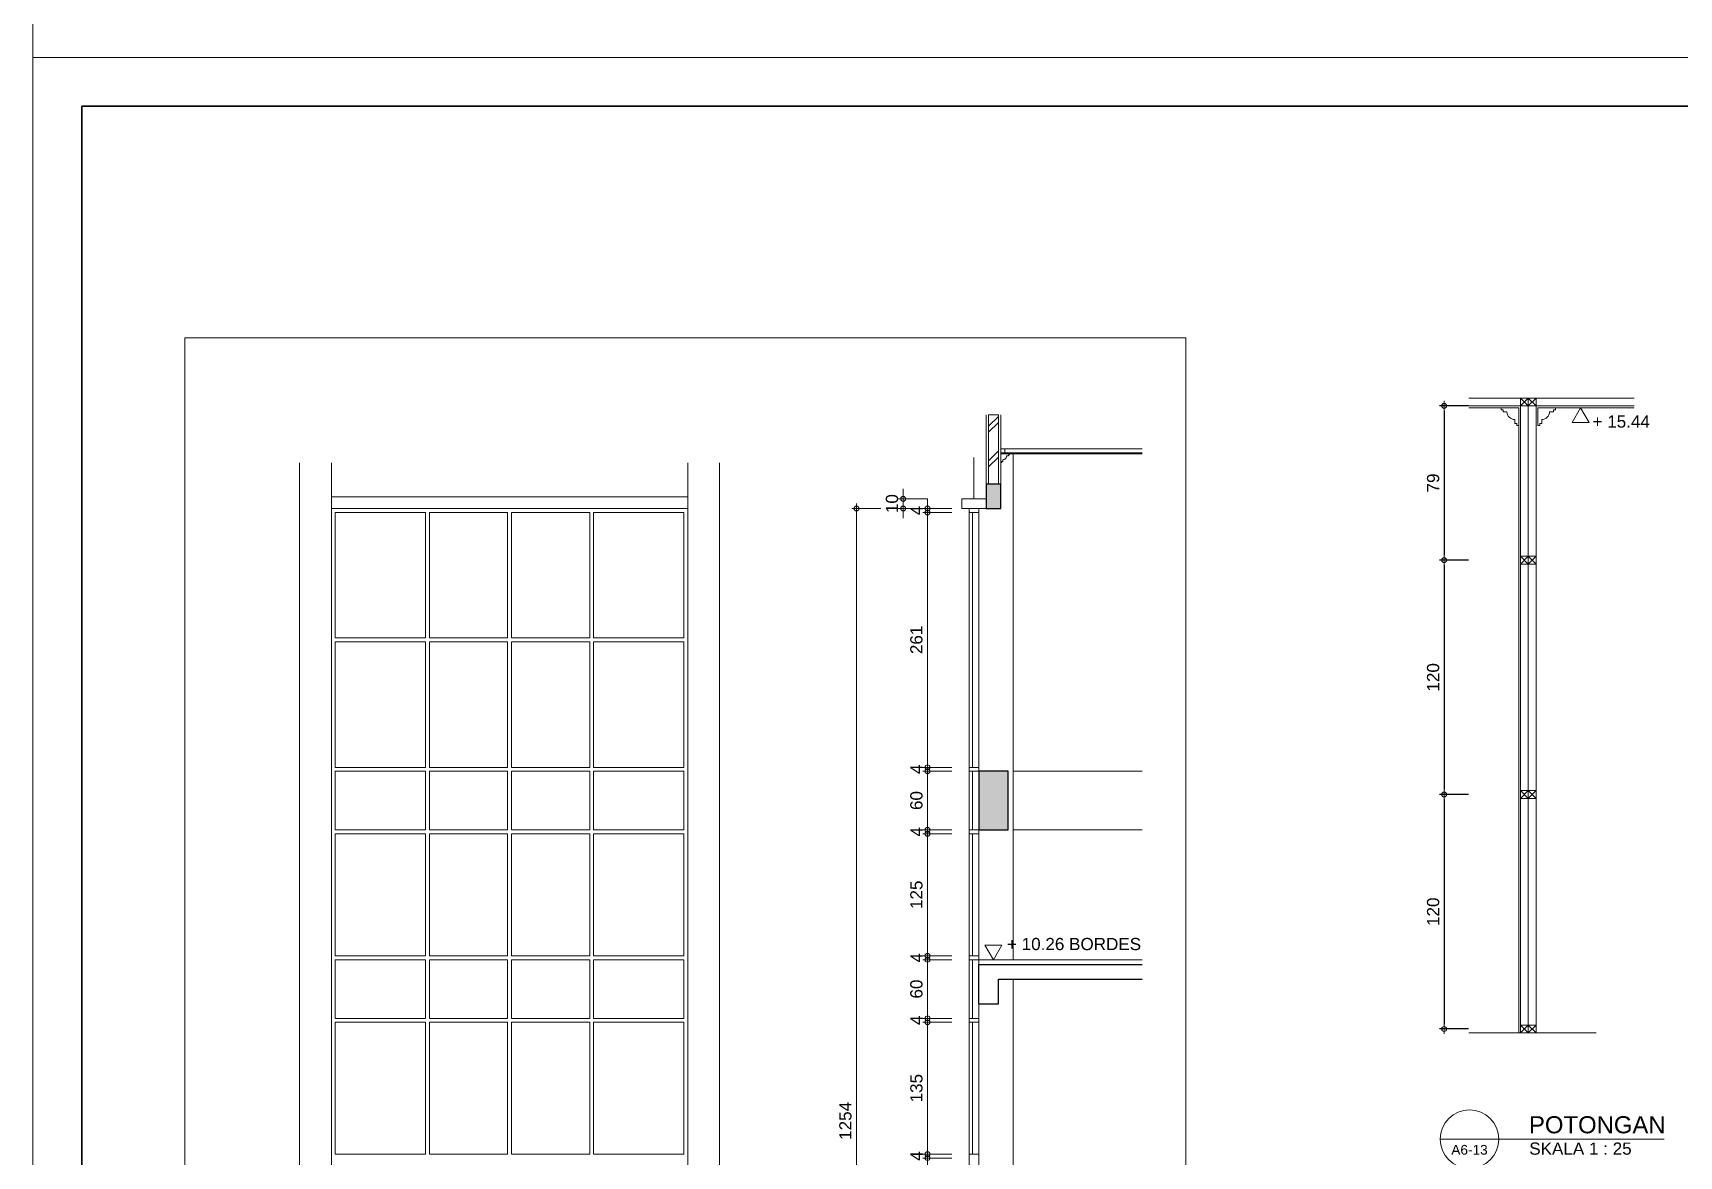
# Model space of a CAD drawing. Header units: millimetres. Extents: x -11 to 1625, y -267 to 180.
# Drawn here: x 911.21 to 944.93, y -69.5 to -46.5 of the extents above; entities that cross this region are included whole.
import ezdxf
from ezdxf.enums import TextEntityAlignment as Align

# ---------------------------------------------------------------- set-up
doc = ezdxf.new("R2010")
doc.units = ezdxf.units.MM
for name, color, linetype, lineweight in [('ars', 11, 'Continuous', 5), ('blk', 1, 'Continuous', 30), ('GRS KOP', 1, 'Continuous', 35), ('kop', 7, 'Continuous', 20), ('kus', 63, 'Continuous', 15), ('lan', 7, 'Continuous', 15), ('not', 7, 'Continuous', 20), ('PARTISI', 190, 'Continuous', 9), ('pla', 213, 'Continuous', 15), ('sol kol', 8, 'Continuous', 0), ('tem', 5, 'Continuous', 20), ('u', 6, 'Continuous', 20)]:
    doc.layers.add(name, color=color, linetype=linetype, lineweight=lineweight)
doc.styles.add('BARU', font='complex.shx')
doc.styles.add('S', font='SIMPLEX', dxfattribs={"width": 1.1})
doc.styles.get("Standard").update_dxf_attribs({"font": 'ARIALUNI.TTF'})
doc.dimstyles.new('SK 50', dxfattribs={"dimtxt": 0.25, "dimasz": 0.1, "dimexe": 0, "dimexo": 0, "dimgap": 0.1, "dimtad": 1, "dimdec": 0, "dimlfac": 50, "dimzin": 12, "dimdsep": 46, "dimtxsty": 'Standard', "dimblk": 'BULAT', "dimcen": 0.1, "dimclrd": 256, "dimclre": 256, "dimclrt": 256, "dimadec": 0, "dimazin": 3, "dimtfac": 1, "dimtdec": 0, "dimtofl": 0, "dimtmove": 0, "dimatfit": 3, "dimldrblk": 'BULAT', "dimfxl": 0, "dimtolj": 1, "dimtzin": 0, "dimlwd": -1, "dimlwe": -1, "dimarcsym": 0})
doc.dimstyles.new('SK-25', dxfattribs={"dimtxt": 0.25, "dimasz": 0.1, "dimexe": 0.1, "dimexo": 0, "dimgap": 0.1, "dimtad": 1, "dimdec": 0, "dimlfac": 25, "dimzin": 12, "dimdsep": 46, "dimtxsty": 'Standard', "dimblk": 'BULAT', "dimcen": 0.1, "dimclrd": 256, "dimadec": 0, "dimazin": 3, "dimtfac": 1, "dimtdec": 0, "dimtofl": 0, "dimtmove": 0, "dimatfit": 3, "dimldrblk": 'BULAT', "dimfxl": 0, "dimtolj": 1, "dimtzin": 0, "dimarcsym": 0})

# ---------------------------------------------------------------- blocks, each defined once
blk = doc.blocks.new('kop')
at = {"layer": 'GRS KOP'}
blk.add_lwpolyline([(1, 54), (83, 54), (83, 1), (1, 1)], close=True, dxfattribs=at)
at = {"layer": 'kop', "color": 7}
for p, q in [((84, 55), (0, 55)), ((0, 55), (0, 0)), ((0, 0), (84, 0))]:
    blk.add_line(p, q, dxfattribs=at)
at = {"layer": 'kop', "style": 'BARU', "flags": 4}
for p, height in [((73.8, 5.4), 0.35), ((80.303, 5.382), 0.25), ((73.8, 4.9), 0.35), ((80.303, 4.882), 0.25), ((73.8, 4.4), 0.35), ((80.303, 4.382), 0.25)]:
    blk.add_attdef('-', p, '', height=height, dxfattribs=at)
at = {"layer": 'kop', "flags": 4}
for tag, p in [('AR-00', (78.057, 2.648)), ('00', (81.238, 2.647))]:
    blk.add_attdef(tag, text='', height=0.35, dxfattribs=at).set_placement(p, align=Align.MIDDLE)
blk = doc.blocks.new('PEIL')
blk.add_lwpolyline([(-0.188, 0.325), (0.188, 0.325), (0, 0)], close=True)
at = {"style": 'S', "width": 1.1, "flags": 4}
blk.add_attdef('CAT', (0.265, 0.036), '', height=0.2, dxfattribs=at)
blk = doc.blocks.new('BULAT')
for p, q in [((-1, 0), (1, 0)), ((0, -1), (0, 1))]:
    blk.add_line(p, q)
blk.add_circle((0, 0), 0.5)
blk = doc.blocks.new('*D1928')
at = {"layer": 'Defpoints', "color": 0, "ltscale": 0.15}
for p in [(930.036, -56.319), (929.536, -61.539), (930.036, -61.539)]:
    blk.add_point(p, dxfattribs=at)
at = {"layer": 'u', "ltscale": 0.15}
for p, q in [((930.036, -56.319), (929.536, -56.319)), ((929.536, -56.419), (929.536, -61.439)), ((930.036, -61.539), (929.536, -61.539))]:
    blk.add_line(p, q, dxfattribs=at)
at = {"layer": 'u', "ltscale": 0.15, "xscale": 0.1, "yscale": 0.1, "zscale": 0.1}
for p, rotation in [((929.536, -56.319), 90), ((929.536, -61.539), 270)]:
    blk.add_blockref('BULAT', p, dxfattribs=dict(at, rotation=rotation))
at = {"layer": 'u', "ltscale": 0.15, "insert": (929.308, -58.929), "char_height": 0.25, "attachment_point": 5, "rotation": 90}
blk.add_mtext('\\A1;261', dxfattribs=at)
blk = doc.blocks.new('*D1929')
at = {"layer": 'Defpoints', "color": 0, "ltscale": 0.15}
for p in [(930.036, -56.239), (929.536, -56.319), (930.036, -56.319)]:
    blk.add_point(p, dxfattribs=at)
at = {"layer": 'u', "ltscale": 0.15}
for p, q in [((929.536, -56.139), (929.536, -56.039)), ((930.036, -56.239), (929.536, -56.239)), ((930.036, -56.319), (929.536, -56.319)), ((929.536, -56.419), (929.536, -56.519))]:
    blk.add_line(p, q, dxfattribs=at)
at = {"layer": 'u', "ltscale": 0.15, "xscale": 0.1, "yscale": 0.1, "zscale": 0.1}
for p, rotation in [((929.536, -56.239), 270), ((929.536, -56.319), 90)]:
    blk.add_blockref('BULAT', p, dxfattribs=dict(at, rotation=rotation))
at = {"layer": 'u', "ltscale": 0.15, "insert": (929.311, -56.279), "char_height": 0.25, "attachment_point": 5, "rotation": 90}
blk.add_mtext('\\A1;4', dxfattribs=at)
blk = doc.blocks.new('*D1930')
at = {"layer": 'Defpoints', "color": 0, "ltscale": 0.15}
for p in [(929.536, -61.619), (930.036, -61.539), (930.036, -61.619)]:
    blk.add_point(p, dxfattribs=at)
at = {"layer": 'u', "ltscale": 0.15}
for p, q in [((929.536, -61.439), (929.536, -61.339)), ((930.036, -61.539), (929.536, -61.539)), ((930.036, -61.619), (929.536, -61.619)), ((929.536, -61.719), (929.536, -61.819))]:
    blk.add_line(p, q, dxfattribs=at)
at = {"layer": 'u', "ltscale": 0.15, "xscale": 0.1, "yscale": 0.1, "zscale": 0.1}
for p, rotation in [((929.536, -61.539), 270), ((929.536, -61.619), 90)]:
    blk.add_blockref('BULAT', p, dxfattribs=dict(at, rotation=rotation))
at = {"layer": 'u', "ltscale": 0.15, "insert": (929.311, -61.579), "char_height": 0.25, "attachment_point": 5, "rotation": 90}
blk.add_mtext('\\A1;4', dxfattribs=at)
blk = doc.blocks.new('*D1931')
at = {"layer": 'Defpoints', "color": 0, "ltscale": 0.15}
for p in [(930.036, -61.619), (929.536, -62.819), (930.036, -62.819)]:
    blk.add_point(p, dxfattribs=at)
at = {"layer": 'u', "ltscale": 0.15}
for p, q in [((930.036, -61.619), (929.536, -61.619)), ((929.536, -61.719), (929.536, -62.719)), ((930.036, -62.819), (929.536, -62.819))]:
    blk.add_line(p, q, dxfattribs=at)
at = {"layer": 'u', "ltscale": 0.15, "xscale": 0.1, "yscale": 0.1, "zscale": 0.1}
for p, rotation in [((929.536, -61.619), 90), ((929.536, -62.819), 270)]:
    blk.add_blockref('BULAT', p, dxfattribs=dict(at, rotation=rotation))
at = {"layer": 'u', "ltscale": 0.15, "insert": (929.308, -62.219), "char_height": 0.25, "attachment_point": 5, "rotation": 90}
blk.add_mtext('\\A1;60', dxfattribs=at)
blk = doc.blocks.new('*D1932')
at = {"layer": 'Defpoints', "color": 0, "ltscale": 0.15}
for p in [(930.036, -62.899), (929.536, -65.399), (930.036, -65.399)]:
    blk.add_point(p, dxfattribs=at)
at = {"layer": 'u', "ltscale": 0.15}
for p, q in [((930.036, -62.899), (929.536, -62.899)), ((929.536, -62.999), (929.536, -65.299)), ((930.036, -65.399), (929.536, -65.399))]:
    blk.add_line(p, q, dxfattribs=at)
at = {"layer": 'u', "ltscale": 0.15, "xscale": 0.1, "yscale": 0.1, "zscale": 0.1}
for p, rotation in [((929.536, -62.899), 90), ((929.536, -65.399), 270)]:
    blk.add_blockref('BULAT', p, dxfattribs=dict(at, rotation=rotation))
at = {"layer": 'u', "ltscale": 0.15, "insert": (929.308, -64.149), "char_height": 0.25, "attachment_point": 5, "rotation": 90}
blk.add_mtext('\\A1;125', dxfattribs=at)
blk = doc.blocks.new('*D1933')
at = {"layer": 'Defpoints', "color": 0, "ltscale": 0.15}
for p in [(930.036, -65.399), (929.536, -65.479), (930.036, -65.479)]:
    blk.add_point(p, dxfattribs=at)
at = {"layer": 'u', "ltscale": 0.15}
for p, q in [((929.536, -65.299), (929.536, -65.199)), ((930.036, -65.399), (929.536, -65.399)), ((930.036, -65.479), (929.536, -65.479)), ((929.536, -65.579), (929.536, -65.679))]:
    blk.add_line(p, q, dxfattribs=at)
at = {"layer": 'u', "ltscale": 0.15, "xscale": 0.1, "yscale": 0.1, "zscale": 0.1}
for p, rotation in [((929.536, -65.399), 270), ((929.536, -65.479), 90)]:
    blk.add_blockref('BULAT', p, dxfattribs=dict(at, rotation=rotation))
at = {"layer": 'u', "ltscale": 0.15, "insert": (929.311, -65.439), "char_height": 0.25, "attachment_point": 5, "rotation": 90}
blk.add_mtext('\\A1;4', dxfattribs=at)
blk = doc.blocks.new('*D1934')
at = {"layer": 'Defpoints', "color": 0, "ltscale": 0.15}
for p in [(930.036, -65.479), (929.536, -66.679), (930.036, -66.679)]:
    blk.add_point(p, dxfattribs=at)
at = {"layer": 'u', "ltscale": 0.15}
for p, q in [((930.036, -65.479), (929.536, -65.479)), ((929.536, -65.579), (929.536, -66.579)), ((930.036, -66.679), (929.536, -66.679))]:
    blk.add_line(p, q, dxfattribs=at)
at = {"layer": 'u', "ltscale": 0.15, "xscale": 0.1, "yscale": 0.1, "zscale": 0.1}
for p, rotation in [((929.536, -65.479), 90), ((929.536, -66.679), 270)]:
    blk.add_blockref('BULAT', p, dxfattribs=dict(at, rotation=rotation))
at = {"layer": 'u', "ltscale": 0.15, "insert": (929.308, -66.079), "char_height": 0.25, "attachment_point": 5, "rotation": 90}
blk.add_mtext('\\A1;60', dxfattribs=at)
blk = doc.blocks.new('*D1935')
at = {"layer": 'Defpoints', "color": 0, "ltscale": 0.15}
for p in [(929.536, -62.899), (930.036, -62.819), (930.036, -62.899)]:
    blk.add_point(p, dxfattribs=at)
at = {"layer": 'u', "ltscale": 0.15}
for p, q in [((929.536, -62.719), (929.536, -62.619)), ((930.036, -62.819), (929.536, -62.819)), ((930.036, -62.899), (929.536, -62.899)), ((929.536, -62.999), (929.536, -63.099))]:
    blk.add_line(p, q, dxfattribs=at)
at = {"layer": 'u', "ltscale": 0.15, "xscale": 0.1, "yscale": 0.1, "zscale": 0.1}
for p, rotation in [((929.536, -62.819), 270), ((929.536, -62.899), 90)]:
    blk.add_blockref('BULAT', p, dxfattribs=dict(at, rotation=rotation))
at = {"layer": 'u', "ltscale": 0.15, "insert": (929.311, -62.859), "char_height": 0.25, "attachment_point": 5, "rotation": 90}
blk.add_mtext('\\A1;4', dxfattribs=at)
blk = doc.blocks.new('*D1936')
at = {"layer": 'Defpoints', "color": 0, "ltscale": 0.15}
for p in [(930.036, -66.679), (929.536, -66.759), (930.036, -66.759)]:
    blk.add_point(p, dxfattribs=at)
at = {"layer": 'u', "ltscale": 0.15}
for p, q in [((929.536, -66.579), (929.536, -66.479)), ((930.036, -66.679), (929.536, -66.679)), ((930.036, -66.759), (929.536, -66.759)), ((929.536, -66.859), (929.536, -66.959))]:
    blk.add_line(p, q, dxfattribs=at)
at = {"layer": 'u', "ltscale": 0.15, "xscale": 0.1, "yscale": 0.1, "zscale": 0.1}
for p, rotation in [((929.536, -66.679), 270), ((929.536, -66.759), 90)]:
    blk.add_blockref('BULAT', p, dxfattribs=dict(at, rotation=rotation))
at = {"layer": 'u', "ltscale": 0.15, "insert": (929.311, -66.719), "char_height": 0.25, "attachment_point": 5, "rotation": 90}
blk.add_mtext('\\A1;4', dxfattribs=at)
blk = doc.blocks.new('*D1937')
at = {"layer": 'Defpoints', "color": 0, "ltscale": 0.15}
for p in [(930.036, -66.759), (929.536, -69.459), (930.036, -69.459)]:
    blk.add_point(p, dxfattribs=at)
at = {"layer": 'u', "ltscale": 0.15}
for p, q in [((930.036, -66.759), (929.536, -66.759)), ((929.536, -66.859), (929.536, -69.359)), ((930.036, -69.459), (929.536, -69.459))]:
    blk.add_line(p, q, dxfattribs=at)
at = {"layer": 'u', "ltscale": 0.15, "xscale": 0.1, "yscale": 0.1, "zscale": 0.1}
for p, rotation in [((929.536, -66.759), 90), ((929.536, -69.459), 270)]:
    blk.add_blockref('BULAT', p, dxfattribs=dict(at, rotation=rotation))
at = {"layer": 'u', "ltscale": 0.15, "insert": (929.308, -68.109), "char_height": 0.25, "attachment_point": 5, "rotation": 90}
blk.add_mtext('\\A1;135', dxfattribs=at)
blk = doc.blocks.new('*D1938')
at = {"layer": 'Defpoints', "color": 0, "ltscale": 0.15}
for p in [(929.536, -69.539), (930.036, -69.459), (930.036, -69.539)]:
    blk.add_point(p, dxfattribs=at)
at = {"layer": 'u', "ltscale": 0.15}
for p, q in [((929.536, -69.359), (929.536, -69.259)), ((930.036, -69.459), (929.536, -69.459)), ((930.036, -69.539), (929.536, -69.539)), ((929.536, -69.639), (929.536, -69.739))]:
    blk.add_line(p, q, dxfattribs=at)
at = {"layer": 'u', "ltscale": 0.15, "xscale": 0.1, "yscale": 0.1, "zscale": 0.1}
for p, rotation in [((929.536, -69.459), 270), ((929.536, -69.539), 90)]:
    blk.add_blockref('BULAT', p, dxfattribs=dict(at, rotation=rotation))
at = {"layer": 'u', "ltscale": 0.15, "insert": (929.311, -69.499), "char_height": 0.25, "attachment_point": 5, "rotation": 90}
blk.add_mtext('\\A1;4', dxfattribs=at)
blk = doc.blocks.new('*D1939')
at = {"layer": 'Defpoints', "color": 0, "ltscale": 0.15}
for p in [(930.036, -69.539), (929.536, -70.739), (930.036, -70.739)]:
    blk.add_point(p, dxfattribs=at)
at = {"layer": 'u', "ltscale": 0.15}
for p, q in [((930.036, -69.539), (929.536, -69.539)), ((929.536, -69.639), (929.536, -70.639)), ((930.036, -70.739), (929.536, -70.739))]:
    blk.add_line(p, q, dxfattribs=at)
at = {"layer": 'u', "ltscale": 0.15, "xscale": 0.1, "yscale": 0.1, "zscale": 0.1}
for p, rotation in [((929.536, -69.539), 90), ((929.536, -70.739), 270)]:
    blk.add_blockref('BULAT', p, dxfattribs=dict(at, rotation=rotation))
at = {"layer": 'u', "ltscale": 0.15, "insert": (929.308, -70.139), "char_height": 0.25, "attachment_point": 5, "rotation": 90}
blk.add_mtext('\\A1;60', dxfattribs=at)
blk = doc.blocks.new('*D1951')
at = {"layer": 'Defpoints', "color": 0, "ltscale": 0.15}
for p in [(929.036, -56.239), (929.536, -56.039), (929.536, -56.239)]:
    blk.add_point(p, dxfattribs=at)
at = {"layer": 'u', "ltscale": 0.15}
for p, q in [((929.036, -55.939), (929.036, -55.839)), ((929.536, -56.039), (929.036, -56.039)), ((929.536, -56.239), (929.036, -56.239)), ((929.036, -56.339), (929.036, -56.439))]:
    blk.add_line(p, q, dxfattribs=at)
at = {"layer": 'u', "ltscale": 0.15, "xscale": 0.1, "yscale": 0.1, "zscale": 0.1}
for p, rotation in [((929.036, -56.039), 270), ((929.036, -56.239), 90)]:
    blk.add_blockref('BULAT', p, dxfattribs=dict(at, rotation=rotation))
at = {"layer": 'u', "ltscale": 0.15, "insert": (928.808, -56.139), "char_height": 0.25, "attachment_point": 5, "rotation": 90}
blk.add_mtext('\\A1;10', dxfattribs=at)
blk = doc.blocks.new('*D1952')
at = {"layer": 'Defpoints', "color": 0, "ltscale": 0.15}
for p in [(928.582, -56.239), (928.082, -81.319), (928.582, -81.319)]:
    blk.add_point(p, dxfattribs=at)
at = {"layer": 'u', "ltscale": 0.15}
for p, q in [((928.582, -56.239), (928.082, -56.239)), ((928.082, -56.339), (928.082, -81.219)), ((928.582, -81.319), (928.082, -81.319))]:
    blk.add_line(p, q, dxfattribs=at)
at = {"layer": 'u', "ltscale": 0.15, "xscale": 0.1, "yscale": 0.1, "zscale": 0.1}
for p, rotation in [((928.082, -56.239), 90), ((928.082, -81.319), 270)]:
    blk.add_blockref('BULAT', p, dxfattribs=dict(at, rotation=rotation))
at = {"layer": 'u', "ltscale": 0.15, "insert": (927.854, -68.779), "char_height": 0.25, "attachment_point": 5, "rotation": 90}
blk.add_mtext('\\A1;1254', dxfattribs=at)
blk = doc.blocks.new('PEILA')
blk.add_lwpolyline([(-0.188, -0.325), (0.188, -0.325), (0, 0)], close=True)
at = {"style": 'S', "width": 1.1, "flags": 4}
blk.add_attdef('CAT', (0.265, -0.289), '', height=0.2, dxfattribs=at)
blk = doc.blocks.new('*D1955')
at = {"layer": 'Defpoints', "color": 0, "ltscale": 0.15}
for p in [(940.617, -62.096), (940.117, -66.896), (940.617, -66.896)]:
    blk.add_point(p, dxfattribs=at)
at = {"layer": 'u', "color": 0, "lineweight": -2, "ltscale": 0.15}
for p, q in [((940.617, -62.096), (940.017, -62.096)), ((940.617, -66.896), (940.017, -66.896))]:
    blk.add_line(p, q, dxfattribs=at)
at = {"layer": 'u', "lineweight": -2, "ltscale": 0.15}
blk.add_line((940.117, -62.196), (940.117, -66.796), dxfattribs=at)
at = {"layer": 'u', "lineweight": -2, "ltscale": 0.15, "xscale": 0.1, "yscale": 0.1, "zscale": 0.1}
for p, rotation in [((940.117, -62.096), 90), ((940.117, -66.896), 270)]:
    blk.add_blockref('BULAT', p, dxfattribs=dict(at, rotation=rotation))
at = {"layer": 'u', "color": 0, "ltscale": 0.15, "insert": (939.89, -64.496), "char_height": 0.25, "attachment_point": 5, "rotation": 90}
blk.add_mtext('\\A1;120', dxfattribs=at)
blk = doc.blocks.new('*D1956')
at = {"layer": 'Defpoints', "color": 0, "ltscale": 0.15}
for p in [(940.617, -54.136), (940.117, -57.296), (940.617, -57.296)]:
    blk.add_point(p, dxfattribs=at)
at = {"layer": 'u', "color": 0, "lineweight": -2, "ltscale": 0.15}
for p, q in [((940.617, -54.136), (940.017, -54.136)), ((940.617, -57.296), (940.017, -57.296))]:
    blk.add_line(p, q, dxfattribs=at)
at = {"layer": 'u', "lineweight": -2, "ltscale": 0.15}
blk.add_line((940.117, -54.236), (940.117, -57.196), dxfattribs=at)
at = {"layer": 'u', "lineweight": -2, "ltscale": 0.15, "xscale": 0.1, "yscale": 0.1, "zscale": 0.1}
for p, rotation in [((940.117, -54.136), 90), ((940.117, -57.296), 270)]:
    blk.add_blockref('BULAT', p, dxfattribs=dict(at, rotation=rotation))
at = {"layer": 'u', "color": 0, "ltscale": 0.15, "insert": (939.89, -55.716), "char_height": 0.25, "attachment_point": 5, "rotation": 90}
blk.add_mtext('\\A1;79', dxfattribs=at)
blk = doc.blocks.new('*D1957')
at = {"layer": 'Defpoints', "color": 0, "ltscale": 0.15}
for p in [(940.617, -57.296), (940.117, -62.096), (940.617, -62.096)]:
    blk.add_point(p, dxfattribs=at)
at = {"layer": 'u', "color": 0, "lineweight": -2, "ltscale": 0.15}
for p, q in [((940.617, -57.296), (940.017, -57.296)), ((940.617, -62.096), (940.017, -62.096))]:
    blk.add_line(p, q, dxfattribs=at)
at = {"layer": 'u', "lineweight": -2, "ltscale": 0.15}
blk.add_line((940.117, -57.396), (940.117, -61.996), dxfattribs=at)
at = {"layer": 'u', "lineweight": -2, "ltscale": 0.15, "xscale": 0.1, "yscale": 0.1, "zscale": 0.1}
for p, rotation in [((940.117, -57.296), 90), ((940.117, -62.096), 270)]:
    blk.add_blockref('BULAT', p, dxfattribs=dict(at, rotation=rotation))
at = {"layer": 'u', "color": 0, "ltscale": 0.15, "insert": (939.89, -59.696), "char_height": 0.25, "attachment_point": 5, "rotation": 90}
blk.add_mtext('\\A1;120', dxfattribs=at)
blk = doc.blocks.new('Ndtpd')
blk.add_line((0.747, 0), (-0.747, 0))
blk.add_circle((0, 0), 0.747)
at = {"flags": 4}
for tag, height, p in [('NO', 0.5, (0, 0.148)), ('NOLBR', 0.3, (0, -0.398))]:
    blk.add_attdef(tag, text='', height=height, dxfattribs=at).set_placement(p, align=Align.CENTER)
for tag, p, height in [('NDTPD', (1.516, 0.148), 0.5), ('SKALA', (1.523, -0.398), 0.3)]:
    blk.add_attdef(tag, p, '', height=height, dxfattribs=at)

msp = doc.modelspace()

# ---------------------------------------------------------------- hatches: boundary and pattern name
at = {"layer": 'ars'}
h = msp.add_hatch(dxfattribs=at)
h.set_pattern_fill('TEMBOK', color=256, scale=0.5)
h.set_pattern_definition([(45, (902.894, -157.39724), (-0.3535534, 0.3535534), []), (45, (903.019, -157.39724), (-0.3535534, 0.3535534), [])])
h.paths.add_polyline_path([(930.7855599, -55.7392283), (930.7855599, -54.3192283), (930.9855599, -54.3192283), (930.9855599, -55.7392283)])
at = {"layer": 'sol kol'}
h = msp.add_hatch(color=256, dxfattribs=at)
h.dxf.hatch_style = 1
h.paths.add_polyline_path([(931.0355599, -55.7392283), (930.7355599, -55.7392283), (930.7355599, -56.2392283), (931.0355599, -56.2392283)])
h = msp.add_hatch(color=256, dxfattribs=at)
h.dxf.hatch_style = 1
h.paths.add_polyline_path([(931.1855599, -61.6192283), (930.5855599, -61.6192283), (930.5855599, -62.8192283), (931.1855599, -62.8192283)])

# ---------------------------------------------------------------- linework, layer by layer
at = {"layer": 'ars'}
for p, q in [((941.6416105, -54.1763794), (940.6172444, -54.1763794)), ((941.6416105, -66.9763794), (941.6416105, -54.1763794)), ((941.6776105, -54.1363794), (941.8376105, -53.9763794)), ((941.6776105, -53.9763794), (941.8376105, -54.1363794)), ((941.8376105, -53.9763794), (941.9976105, -54.1363794)), ((941.8376105, -54.1363794), (941.9976105, -53.9763794)), ((942.0336105, -54.1763794), (944.0039879, -54.1763794)), ((933.9338021, -55.1192283), (931.0355599, -55.1192283)), ((941.6776105, -57.3763794), (941.8376105, -57.2163794)), ((941.6776105, -57.2163794), (941.8376105, -57.3763794)), ((941.8376105, -57.2163794), (941.9976105, -57.3763794)), ((941.8376105, -57.3763794), (941.9976105, -57.2163794)), ((941.6776105, -62.1763794), (941.8376105, -62.0163794)), ((941.6776105, -62.0163794), (941.8376105, -62.1763794)), ((941.8376105, -62.0163794), (941.9976105, -62.1763794)), ((941.8376105, -62.1763794), (941.9976105, -62.0163794)), ((941.6776105, -66.9763794), (941.8376105, -66.8163794)), ((941.6776105, -66.8163794), (941.8376105, -66.9763794)), ((941.8376105, -66.8163794), (941.9976105, -66.9763794)), ((941.8376105, -66.9763794), (941.9976105, -66.8163794))]:
    msp.add_line(p, q, dxfattribs=at)
msp.add_lwpolyline([(930.7855599, -55.7392283), (930.7855599, -54.3192283), (930.9855599, -54.3192283), (930.9855599, -55.7392283)], close=True, dxfattribs=at)
at = {"layer": 'blk'}
for p, q in [((930.5855599, -65.5792283), (933.9338021, -65.5792283)), ((930.5855599, -66.3792283), (930.5855599, -65.5792283)), ((930.9855599, -65.8792283), (933.9338021, -65.8792283)), ((930.9855599, -66.3792283), (930.9855599, -65.8792283)), ((930.5855599, -66.3792283), (930.9855599, -66.3792283))]:
    msp.add_line(p, q, dxfattribs=at)
for points in [[(930.7355599, -56.2392283), (931.0355599, -56.2392283), (931.0355599, -55.7392283), (930.7355599, -55.7392283)], [(930.5855599, -62.8192283), (931.1855599, -62.8192283), (931.1855599, -61.6192283), (930.5855599, -61.6192283)]]:
    msp.add_lwpolyline(points, close=True, dxfattribs=at)
at = {"layer": 'kus'}
for p, q in [((930.3855599, -56.2392283), (930.3855599, -81.3192283)), ((930.5855599, -56.2392283), (930.5855599, -81.3192283)), ((919.2564217, -56.3192283), (919.2564217, -58.8892283)), ((919.3364217, -56.3192283), (920.9364217, -56.3192283)), ((919.3364217, -56.3192283), (919.3364217, -58.8892283)), ((920.9364217, -56.3192283), (920.9364217, -58.8892283)), ((921.0164217, -56.3192283), (921.0164217, -58.8892283)), ((921.0164217, -56.3192283), (922.6164217, -56.3192283)), ((922.6164217, -56.3192283), (922.6164217, -58.8892283)), ((922.6964217, -56.3192283), (922.6964217, -58.8892283)), ((930.3855599, -56.3192283), (930.5855599, -56.3192283)), ((930.4555599, -56.3192283), (930.4555599, -61.5392283)), ((919.2564217, -58.9692283), (919.2564217, -61.5392283)), ((919.3364217, -58.8892283), (920.9364217, -58.8892283)), ((919.3364217, -58.9692283), (919.3364217, -61.5392283)), ((919.3364217, -58.9692283), (920.9364217, -58.9692283)), ((920.9364217, -58.9692283), (920.9364217, -61.5392283)), ((921.0164217, -58.8892283), (922.6164217, -58.8892283)), ((921.0164217, -58.9692283), (921.0164217, -61.5392283)), ((921.0164217, -58.9692283), (922.6164217, -58.9692283)), ((922.6164217, -58.9692283), (922.6164217, -61.5392283)), ((922.6964217, -58.9692283), (922.6964217, -61.5392283)), ((919.2564217, -61.6192283), (919.2564217, -62.8192283)), ((919.3364217, -61.5392283), (920.9364217, -61.5392283)), ((919.3364217, -61.6192283), (919.3364217, -62.8192283)), ((919.3364217, -61.6192283), (920.9364217, -61.6192283)), ((920.9364217, -61.6192283), (920.9364217, -62.8192283)), ((921.0164217, -61.5392283), (922.6164217, -61.5392283)), ((921.0164217, -61.6192283), (921.0164217, -62.8192283)), ((921.0164217, -61.6192283), (922.6164217, -61.6192283)), ((922.6164217, -61.6192283), (922.6164217, -62.8192283)), ((922.6964217, -61.6192283), (922.6964217, -62.8192283)), ((930.3855599, -61.5392283), (930.5855599, -61.5392283)), ((930.3855599, -61.6192283), (930.5855599, -61.6192283)), ((930.4555599, -61.6192283), (930.4555599, -62.8192283)), ((919.2564217, -62.8992283), (919.2564217, -65.3992283)), ((919.3364217, -62.8192283), (920.9364217, -62.8192283)), ((919.3364217, -62.8992283), (919.3364217, -65.3992283)), ((919.3364217, -62.8992283), (920.9364217, -62.8992283)), ((920.9364217, -62.8992283), (920.9364217, -65.3992283)), ((921.0164217, -62.8192283), (922.6164217, -62.8192283)), ((921.0164217, -62.8992283), (921.0164217, -65.3992283)), ((921.0164217, -62.8992283), (922.6164217, -62.8992283)), ((922.6164217, -62.8992283), (922.6164217, -65.3992283)), ((922.6964217, -62.8992283), (922.6964217, -65.3992283)), ((930.3855599, -62.8192283), (930.5855599, -62.8192283)), ((930.3855599, -62.8992283), (930.5855599, -62.8992283)), ((930.4555599, -62.8992283), (930.4555599, -65.3992283)), ((920.9364217, -65.3992283), (919.3364217, -65.3992283)), ((922.6164217, -65.3992283), (921.0164217, -65.3992283)), ((930.5855599, -65.3992283), (930.3855599, -65.3992283)), ((919.2564217, -65.4792283), (919.2564217, -66.6792283)), ((919.3364217, -65.4792283), (919.3364217, -66.6792283)), ((920.9364217, -65.4792283), (919.3364217, -65.4792283)), ((920.9364217, -65.4792283), (920.9364217, -66.6792283)), ((921.0164217, -65.4792283), (921.0164217, -66.6792283)), ((922.6164217, -65.4792283), (921.0164217, -65.4792283)), ((922.6164217, -65.4792283), (922.6164217, -66.6792283)), ((922.6964217, -65.4792283), (922.6964217, -66.6792283)), ((930.5855599, -65.4792283), (930.3855599, -65.4792283)), ((930.4555599, -65.4792283), (930.4555599, -66.6792283)), ((920.9364217, -66.6792283), (919.3364217, -66.6792283)), ((922.6164217, -66.6792283), (921.0164217, -66.6792283)), ((930.5855599, -66.6792283), (930.3855599, -66.6792283)), ((919.2564217, -66.7592283), (919.2564217, -69.4592283)), ((919.3364217, -66.7592283), (919.3364217, -69.4592283)), ((920.9364217, -66.7592283), (919.3364217, -66.7592283)), ((920.9364217, -66.7592283), (920.9364217, -69.4592283)), ((921.0164217, -66.7592283), (921.0164217, -69.4592283)), ((922.6164217, -66.7592283), (921.0164217, -66.7592283)), ((922.6164217, -66.7592283), (922.6164217, -69.4592283)), ((922.6964217, -66.7592283), (922.6964217, -69.4592283)), ((930.5855599, -66.7592283), (930.3855599, -66.7592283)), ((930.4555599, -66.7592283), (930.4555599, -69.4592283)), ((919.3364217, -69.4592283), (920.9364217, -69.4592283)), ((921.0164217, -69.4592283), (922.6164217, -69.4592283)), ((930.3855599, -69.4592283), (930.5855599, -69.4592283))]:
    msp.add_line(p, q, dxfattribs=at)
for points in [[(924.6264217, -81.3192283), (917.3264217, -81.3192283), (917.3264217, -56.2392283), (924.6264217, -56.2392283)], [(917.4064217, -56.3192283), (919.2564217, -56.3192283), (919.2564217, -58.8892283), (917.4064217, -58.8892283)], [(924.5464217, -56.3192283), (922.6964217, -56.3192283), (922.6964217, -58.8892283), (924.5464217, -58.8892283)], [(919.2564217, -58.9692283), (917.4064217, -58.9692283), (917.4064217, -61.5392283), (919.2564217, -61.5392283)], [(924.5464217, -58.9692283), (922.6964217, -58.9692283), (922.6964217, -61.5392283), (924.5464217, -61.5392283)], [(919.2564217, -61.6192283), (917.4064217, -61.6192283), (917.4064217, -62.8192283), (919.2564217, -62.8192283)], [(924.5464217, -61.6192283), (922.6964217, -61.6192283), (922.6964217, -62.8192283), (924.5464217, -62.8192283)], [(919.2564217, -62.8992283), (917.4064217, -62.8992283), (917.4064217, -65.3992283), (919.2564217, -65.3992283)], [(924.5464217, -62.8992283), (922.6964217, -62.8992283), (922.6964217, -65.3992283), (924.5464217, -65.3992283)], [(919.2564217, -65.4792283), (917.4064217, -65.4792283), (917.4064217, -66.6792283), (919.2564217, -66.6792283)], [(924.5464217, -65.4792283), (922.6964217, -65.4792283), (922.6964217, -66.6792283), (924.5464217, -66.6792283)], [(919.2564217, -66.7592283), (917.4064217, -66.7592283), (917.4064217, -69.4592283), (919.2564217, -69.4592283)], [(924.5464217, -66.7592283), (922.6964217, -66.7592283), (922.6964217, -69.4592283), (924.5464217, -69.4592283)]]:
    msp.add_lwpolyline(points, close=True, dxfattribs=at)
at = {"layer": 'lan'}
for p, q in [((914.3242213, -98.1457819), (914.3242213, -52.7457819)), ((934.8242213, -52.7457819), (914.3242213, -52.7457819)), ((934.8242213, -98.1457819), (934.8242213, -52.7457819)), ((917.3264217, -55.9992283), (924.6264217, -55.9992283)), ((917.3264217, -56.2392283), (924.6264217, -56.2392283)), ((933.9338021, -61.6192283), (931.2855599, -61.6192283)), ((933.9338021, -62.8192283), (931.2855599, -62.8192283)), ((930.5855599, -65.4792283), (933.9338021, -65.4792283)), ((940.6172444, -66.9763794), (943.2250915, -66.9763794))]:
    msp.add_line(p, q, dxfattribs=at)
for points in [[(941.3216105, -54.2563794), (941.3216105, -54.2163794), (941.2816105, -54.2163794), (941.2816105, -54.1763794), (941.6416105, -54.1763794), (941.6416105, -54.5363794), (941.6016105, -54.5363794), (941.6016105, -54.4963794), (941.5616105, -54.4963794), (941.5616105, -54.4163794, -0.4142135624), (941.4016105, -54.2563794)], [(942.3536105, -54.2563794), (942.3536105, -54.2163794), (942.3936105, -54.2163794), (942.3936105, -54.1763794), (942.0336105, -54.1763794), (942.0336105, -54.5363794), (942.0736105, -54.5363794), (942.0736105, -54.4963794), (942.1136105, -54.4963794), (942.1136105, -54.4163794, 0.4142135624), (942.2736105, -54.2563794)], [(931.1955599, -55.1592283), (931.1955599, -55.1392283), (931.2155599, -55.1392283), (931.2155599, -55.1192283), (931.0355599, -55.1192283), (931.0355599, -55.2992283), (931.0555599, -55.2992283), (931.0555599, -55.2792283), (931.0755599, -55.2792283), (931.0755599, -55.2392283, 0.4142135624), (931.1555599, -55.1592283)]]:
    msp.add_lwpolyline(points, format="xyb", close=True, dxfattribs=at)
at = {"layer": 'not'}
msp.add_line((941.2345351, -69.1513165), (944.6225564, -69.1513165), dxfattribs=at)
at = {"layer": 'PARTISI'}
for p, q in [((941.6776105, -66.9763794), (941.6776105, -53.9763794)), ((941.6776105, -53.9763794), (941.9976105, -53.9763794)), ((941.8376105, -66.9763794), (941.8376105, -53.9763794)), ((941.9976105, -66.9763794), (941.9976105, -53.9763794)), ((941.6776105, -57.2163794), (941.9976105, -57.2163794)), ((941.6776105, -57.3763794), (941.9976105, -57.3763794)), ((941.6776105, -62.0163794), (941.9976105, -62.0163794)), ((941.6776105, -62.1763794), (941.9976105, -62.1763794)), ((941.6776105, -66.8163794), (941.9976105, -66.8163794))]:
    msp.add_line(p, q, dxfattribs=at)
at = {"layer": 'pla'}
for p, q in [((940.6172444, -53.9763794), (944.0039879, -53.9763794)), ((940.6172444, -54.1363794), (944.0039879, -54.1363794)), ((933.9338021, -55.0192283), (931.0355599, -55.0192283)), ((933.9338021, -55.0992283), (931.0355599, -55.0992283)), ((931.1155599, -55.0992283), (931.1155599, -55.0192283))]:
    msp.add_line(p, q, dxfattribs=at)
at = {"layer": 'tem'}
for p, q in [((930.7355599, -54.3192283), (930.7355599, -55.7392283)), ((931.0355599, -55.7392283), (931.0355599, -54.3192283)), ((930.4855599, -55.193698), (930.4855599, -56.0392283)), ((931.2855599, -55.1192283), (931.2855599, -65.4792283)), ((916.6764217, -55.3052813), (916.6764217, -83.5019553)), ((917.3264217, -55.3052813), (917.3264217, -83.5019553)), ((924.6264217, -55.3052813), (924.6264217, -83.5019553)), ((925.2764217, -55.3052813), (925.2764217, -83.5019553)), ((930.2355599, -56.0392283), (930.2355599, -56.2392283)), ((930.2355599, -56.0392283), (930.7355599, -56.0392283)), ((930.2355599, -56.2392283), (930.7355599, -56.2392283)), ((931.2855599, -65.8792283), (931.2855599, -73.3992283))]:
    msp.add_line(p, q, dxfattribs=at)

# ---------------------------------------------------------------- block references
at = {"layer": 'kop'}
for p in [(911.2141622, -47), (911.2141622, -102)]:
    msp.add_blockref('kop', p, dxfattribs=at)
at = {"layer": 'not'}
ref = msp.add_blockref('PEILA', (942.9101988, -54.1763794), dxfattribs=dict(at, xscale=0.9237604307034012, yscale=0.9237604307034012, zscale=0.9237604307034012))
ref.add_attrib('CAT', '+ 15.44', (943.1535442, -54.5829312), dxfattribs={"layer": '0', "height": 0.25, "flags": 4})
ref = msp.add_blockref('PEIL', (930.8855599, -65.4792283), dxfattribs=dict(at, xscale=0.9237604307034012, yscale=0.9237604307034012, zscale=0.9237604307034012))
ref.add_attrib('CAT', '+ 10.26 BORDES', (931.1622335, -65.2819225), dxfattribs={"layer": '0', "height": 0.25, "flags": 4})
ref = msp.add_blockref('Ndtpd', (940.6345351, -69.1513165), dxfattribs=dict(at, xscale=0.803212851405533, yscale=0.803212851405533, zscale=0.803212851405533))
ref.add_attrib('NDTPD', 'POTONGAN', (941.8522197, -69.0327907), dxfattribs={"layer": '0', "height": 0.35, "flags": 4})
ref.add_attrib('NOLBR', 'A6-13', dxfattribs={"layer": '0', "height": 0.2, "flags": 4}).set_placement((940.6342079, -69.4712864), align=Align.CENTER)
ref.add_attrib('SKALA', 'SKALA 1 : 25', (941.8580198, -69.4712864), dxfattribs={"layer": '0', "height": 0.25, "flags": 4})

# ---------------------------------------------------------------- dimensions: what is measured, and where the dimension line sits
at = {"layer": 'u', "ltscale": 0.15}
for base, p1, p2, dimstyle, picture, middle in [((940.1172444, -57.2963794), (940.6172444, -54.1363794), (940.6172444, -57.2963794), 'SK-25', '*D1956', (940.1172444, -55.7163794)), ((929.0355599, -56.2392283), (929.5355599, -56.0392283), (929.5355599, -56.2392283), 'SK 50', '*D1951', (929.0355599, -56.1392283)), ((928.0821367, -81.3192283), (928.5821367, -56.2392283), (928.5821367, -81.3192283), 'SK 50', '*D1952', (928.0821367, -68.7792283)), ((929.5355599, -61.5392283), (930.0355599, -56.3192283), (930.0355599, -61.5392283), 'SK 50', '*D1928', (929.5355599, -58.9292283)), ((929.5355599, -56.3192283), (930.0355599, -56.2392283), (930.0355599, -56.3192283), 'SK 50', '*D1929', (929.5355599, -56.2792283)), ((940.1172444, -62.0963794), (940.6172444, -57.2963794), (940.6172444, -62.0963794), 'SK-25', '*D1957', (940.1172444, -59.6963794)), ((929.5355599, -61.6192283), (930.0355599, -61.5392283), (930.0355599, -61.6192283), 'SK 50', '*D1930', (929.5355599, -61.5792283)), ((929.5355599, -62.8192283), (930.0355599, -61.6192283), (930.0355599, -62.8192283), 'SK 50', '*D1931', (929.5355599, -62.2192283)), ((940.1172444, -66.8963794), (940.6172444, -62.0963794), (940.6172444, -66.8963794), 'SK-25', '*D1955', (940.1172444, -64.4963794)), ((929.5355599, -62.8992283), (930.0355599, -62.8192283), (930.0355599, -62.8992283), 'SK 50', '*D1935', (929.5355599, -62.8592283)), ((929.5355599, -65.3992283), (930.0355599, -62.8992283), (930.0355599, -65.3992283), 'SK 50', '*D1932', (929.5355599, -64.1492283)), ((929.5355599, -66.6792283), (930.0355599, -65.4792283), (930.0355599, -66.6792283), 'SK 50', '*D1934', (929.5355599, -66.0792283)), ((929.5355599, -65.4792283), (930.0355599, -65.3992283), (930.0355599, -65.4792283), 'SK 50', '*D1933', (929.5355599, -65.4392283)), ((929.5355599, -69.4592283), (930.0355599, -66.7592283), (930.0355599, -69.4592283), 'SK 50', '*D1937', (929.5355599, -68.1092283)), ((929.5355599, -66.7592283), (930.0355599, -66.6792283), (930.0355599, -66.7592283), 'SK 50', '*D1936', (929.5355599, -66.7192283)), ((929.5355599, -70.7392283), (930.0355599, -69.5392283), (930.0355599, -70.7392283), 'SK 50', '*D1939', (929.5355599, -70.1392283)), ((929.5355599, -69.5392283), (930.0355599, -69.4592283), (930.0355599, -69.5392283), 'SK 50', '*D1938', (929.5355599, -69.4992283))]:
    dim = msp.add_linear_dim(base=base, p1=p1, p2=p2, angle=270, dimstyle=dimstyle, dxfattribs=at)
    dim.commit()
    dim.dimension.update_dxf_attribs({"geometry": picture, "text_midpoint": middle, "dimtype": 160})

doc.saveas('drawing.dxf')
